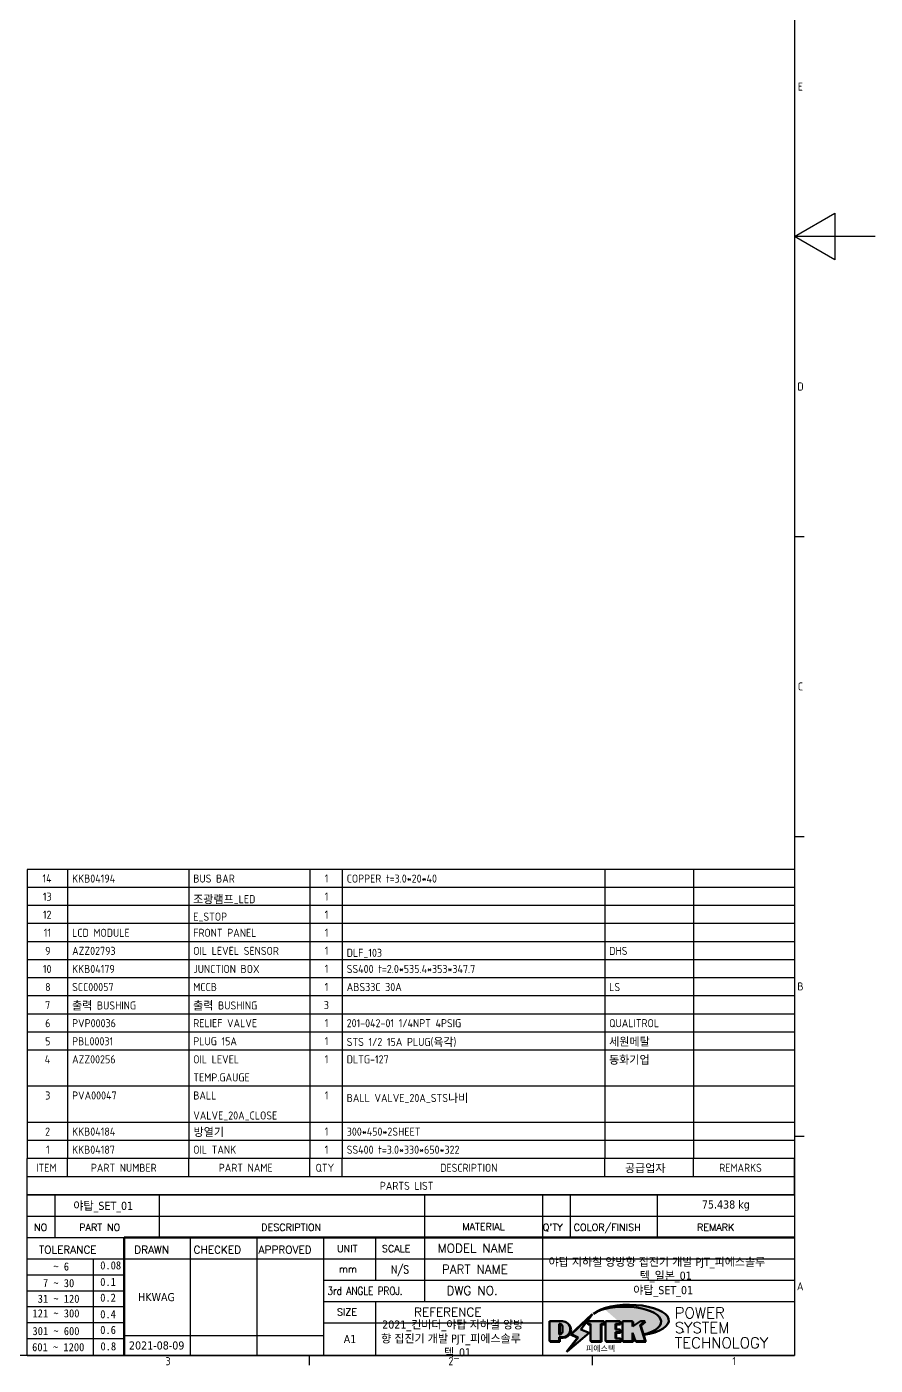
# Model space of a CAD drawing. Header units: millimetres. Extents: x 0 to 3364, y 0 to 2376.
# Drawn here: x 2524 to 3364, y 70 to 1396 of the extents above; entities that cross this region are included whole.
import ezdxf
from ezdxf.enums import TextEntityAlignment as Align

# ---------------------------------------------------------------- set-up
doc = ezdxf.new("R2010")
doc.units = ezdxf.units.MM
doc.header["$LTSCALE"] = 4
doc.layers.get('0').update_dxf_attribs({"color": 3, "lineweight": 25, "true_color": 0x00ff00})
doc.layers.add('경계(ISO)', color=7, linetype='Continuous', lineweight=25)
doc.layers.add('해치(ISO)', color=7, linetype='Continuous', lineweight=18)
doc.layers.add('기호(ISO)', color=5, linetype='Continuous', lineweight=25, true_color=0x0000ff)
doc.layers.add('제목(ISO)', color=5, linetype='Continuous', lineweight=50, true_color=0x0000ff)
doc.styles.add('HAN_291', font='')
doc.styles.add('HAN_370', font='', dxfattribs={"width": 2})
doc.styles.add('RC_284', font='ROMANC.shx')
doc.styles.add('RC_287', font='ROMANC.shx')
doc.styles.add('RC_292', font='ROMANC.shx')
doc.styles.add('ROMANT_294', font='romant.shx')
doc.styles.add('문자 텍스트_PSTEK_POSCO', font='isocp.shx')
doc.styles.add('텍스트 스타일198', font='tahoma.ttf')
doc.styles.add('텍스트 스타일333', font='ROMANC.shx', dxfattribs={"width": 0.800000011920929})
doc.styles.get('HAN_291').set_extended_font_data('GulimChe')
doc.styles.get('HAN_370').set_extended_font_data('GulimChe')

# ---------------------------------------------------------------- blocks, each defined once
blk = doc.blocks.new('경계 Default Border')
at = {"layer": '경계(ISO)'}
for p, q in [((820.9999847412109, 222.7499961853027), (823.3999633789062, 222.7499961853027)), ((820.9999847412109, 148.5000038146973), (823.3999633789062, 148.5000038146973)), ((820.9999847412109, 74.25000190734863), (823.3999633789062, 74.25000190734863)), ((700.8333587646484, 20), (700.8333587646484, 17.59999990463257)), ((770.9166717529297, 20), (770.9166717529297, 17.59999990463257))]:
    blk.add_line(p, q, dxfattribs=at)
at = {"layer": '경계(ISO)', "flags": 128}
for points in [[(20, 20), (20, 574.0000152587891), (820.9999847412109, 574.0000152587891), (820.9999847412109, 20), (20, 20)], [(840.9999847412109, 297.0000076293945), (820.9999847412109, 297.0000076293945), (830.9999847412109, 302.773494720459), (830.9999847412109, 291.2265014648438), (820.9999847412109, 297.0000076293945)]]:
    blk.add_lwpolyline(points, dxfattribs=at)
at = {"layer": '경계(ISO)', "color": 2, "true_color": 0xffff00, "char_height": 2.000000029802322, "attachment_point": 7, "style": '문자 텍스트_PSTEK_POSCO'}
for s, insert in [('E', (821.8296930082771, 333.1059296629392)), ('D', (821.718846771929, 258.8559296629392)), ('C', (821.8296930082771, 184.6059296629392)), ('B', (821.718846771929, 110.3559296629392)), ('A', (821.6096005397008, 36.12023240455892)), ('3', (665.2373597012412, 17.580929648038)), ('2', (735.293492964537, 17.580929648038)), ('1', (805.6157107556489, 17.59999997019768))]:
    blk.add_mtext(s, dxfattribs=dict(at, insert=insert))
blk = doc.blocks.new('제목 블록 PSTEK')
at = {"true_color": 0xff0000}
h = blk.add_hatch(color=1, dxfattribs=at)
edge = h.paths.add_edge_path(flags=0)
edge.add_line((314.2242174273352, 19.60711530335299), (314.2242174273352, 17.00126995915134))
edge.add_line((314.2242174273352, 17.00126995915134), (314.3485873187598, 17.00126995915134))
edge.add_arc((314.3485873187598, 17.6527312952023), 0.6514613360509371, 270, 360)
edge.add_line((315.0000486548106, 17.6527312952023), (315.0000486548106, 18.95565396730211))
edge.add_arc((314.3485873187598, 18.95565396730212), 0.6514613360508712, 0, 90)
edge.add_line((314.3485873187598, 19.60711530335299), (314.2242174273352, 19.60711530335299))
edge = h.paths.add_edge_path()
edge.add_arc((314.9847713324306, 18.28938669179658), 1.969189947606664, 269.9999999999959, 450)
edge.add_line((314.9847713324306, 20.25857663940318), (311.7664314776902, 20.25857663940324))
edge.add_line((311.7664314776902, 20.25857663940324), (311.7664314776902, 15.3430047401139))
edge.add_line((311.7664314776902, 15.3430047401139), (314.2242174273352, 15.3430047401139))
edge.add_line((314.2242174273352, 15.3430047401139), (314.2242174273352, 16.32019674418991))
edge.add_line((314.2242174273352, 16.32019674418991), (314.9847713324307, 16.32019674418991))
at = {"true_color": 0x848484}
for points in [[(317.2195697678507, 17.0593801673321), (322.0326348870767, 21.62682475217465), (322.2781991042243, 21.94392121864296), (317.0471853425802, 16.97985676345368), (318.7512090904202, 16.1899260703855), (316.0018030350395, 12.71868385740789), (316.3356552234328, 13.00206718743325), (318.9235935156908, 16.2694494742633)], [(324.6615819988275, 19.45905590879572), (325.4196460989604, 19.45905590879572), (325.4196460989604, 20.11051724484596), (325.2419748254881, 20.11051724484596), (325.2419748254881, 19.60711530335299), (324.4839107253602, 19.60711530335299), (324.4839107253602, 15.3430047401139), (322.1623394187076, 15.3430047401139), (322.1623394187076, 15.19494534555726), (324.6615819988275, 15.19494534555726)], [(328.2914414389548, 19.45905590879572), (329.4054050004294, 19.45905590879572), (329.4054050004294, 20.11051724484596), (329.2277337269622, 20.11051724484596), (329.2277337269622, 19.60711530335299), (328.1137701654877, 19.60711530335299), (328.1137701654877, 18.25543873810179), (328.2914414389548, 18.25543873810179)], [(332.5088862584528, 20.1105172448466), (332.3312149849806, 20.1105172448466), (332.3312149849806, 18.99741471888368), (332.5088862584528, 19.11081371413894)], [(335.6156307331414, 20.11051724484596), (335.2535118015555, 20.11051724484596), (334.2514536401189, 19.30614745124769), (335.4855464857051, 15.3430047401139), (333.1954852176545, 15.3430047401139), (333.2478643833523, 15.19494534555726), (335.6632177591723, 15.19494534555726), (334.4291249135862, 19.15808805669106)], [(321.9846681452406, 19.60711530335299), (321.4042753185749, 19.60711530335299), (321.4042753185749, 19.45905590879572), (321.9846681452406, 19.45905590879572)], [(328.2914414389548, 17.41554667867274), (329.4054050004294, 17.41554667867274), (329.4054050004294, 18.10737934354514), (329.2277337269622, 18.10737934354514), (329.2277337269622, 17.56360607323003), (328.1137701654877, 17.56360607323003), (328.1137701654877, 15.9944660761648), (328.2914414389548, 15.9944660761648)], [(332.5088862584528, 16.92964231796647), (332.3312149849806, 17.43186301645164), (332.3312149849806, 15.3430047401139), (330.0369607660135, 15.3430047401139), (330.0369607660135, 15.19494534555726), (332.5088862584528, 15.19494534555726)], [(329.5356972676428, 15.8464066816075), (329.3580259941756, 15.8464066816075), (329.3580259941756, 15.3430047401139), (325.8342124037171, 15.3430047401139), (325.8342124037171, 15.19494534555726), (329.5356972676428, 15.19494534555726)]]:
    blk.add_hatch(color=252, dxfattribs=at).paths.add_polyline_path(points)
at = {"true_color": 0x0000ff}
blk.add_hatch(color=5, dxfattribs=at).paths.add_polyline_path([(321.6183518841322, 17.4193704504104), (319.5281351041078, 18.24969419629727), (322.4505835294948, 22.02344462252142), (317.2195697678507, 17.0593801673321), (318.9235935156908, 16.2694494742633), (316.1741874603099, 12.79820726128571)])
at = {"true_color": 0xff0000}
for points in [[(324.4839107253602, 19.60711530335299), (325.2419748254881, 19.60711530335299), (325.2419748254881, 20.25857663940324), (321.2266040451076, 20.25857663940324), (321.2266040451076, 19.60711530335299), (321.9846681452406, 19.60711530335299), (321.9846681452406, 15.3430047401139), (324.4839107253602, 15.3430047401139)], [(329.2277337269622, 20.25857663940324), (325.65654113025, 20.25857663940324), (325.65654113025, 15.3430047401139), (329.3580259941756, 15.3430047401139), (329.3580259941756, 15.9944660761648), (328.1137701654877, 15.9944660761648), (328.1137701654877, 17.56360607323003), (329.2277337269622, 17.56360607323003), (329.2277337269622, 18.25543873810179), (328.1137701654877, 18.25543873810179), (328.1137701654877, 19.60711530335299), (329.2277337269622, 19.60711530335299)], [(332.3312149849806, 20.25857663940324), (329.8592894925411, 20.25857663940324), (329.8592894925411, 15.3430047401139), (332.3312149849806, 15.3430047401139), (332.3312149849806, 17.4318630164523), (333.0701931098801, 15.3430047401139), (335.4855464857051, 15.3430047401139), (334.2514536401189, 19.30614745124769), (335.4379594596742, 20.25857663940324), (334.3071782107978, 20.25857663940324), (332.3312149849806, 18.99741471888304)]]:
    blk.add_hatch(color=1, dxfattribs=at).paths.add_polyline_path(points)
at = {"true_color": 0x848484}
h = blk.add_hatch(color=252, dxfattribs=at)
edge = h.paths.add_edge_path()
edge.add_arc((314.9847713324309, 18.28938669179657), 1.969189947606666, 270, 406.8278729790604)
edge.add_arc((315.1624426058984, 18.1413272972396), 1.969189947606962, -90, 53.560984836317004, ccw=False)
edge.add_line((315.1624426058984, 16.17213734963263), (314.4018887008024, 16.17213734963263))
edge.add_line((314.4018887008024, 16.17213734963263), (314.4018887008024, 15.19494534555726))
edge.add_line((314.4018887008024, 15.19494534555726), (311.9441027511573, 15.19494534555726))
edge.add_line((311.9441027511573, 15.19494534555726), (311.9441027511573, 15.3430047401139))
edge.add_line((311.9441027511573, 15.3430047401139), (314.2242174273352, 15.3430047401139))
edge.add_line((314.2242174273352, 15.3430047401139), (314.2242174273352, 16.32019674418991))
edge.add_line((314.2242174273352, 16.32019674418991), (314.9847713324309, 16.32019674418991))
h = blk.add_hatch(color=252, dxfattribs=at)
edge = h.paths.add_edge_path()
edge.add_line((314.4018887008024, 19.45905590879572), (314.5262585922315, 19.45905590879572))
edge.add_arc((314.5262585922314, 18.80759457274939), 0.6514613360463194, 60.4189348879147, 90.00000000000318, ccw=False)
edge.add_arc((314.3485873187602, 18.95565396730057), 0.6514613360524251, 39.96992292766206, 90.00000000009999)
edge.add_line((314.3485873187591, 19.60711530335307), (314.2242174273352, 19.60711530335298))
edge.add_line((314.2242174273352, 19.60711530335299), (314.2242174273352, 17.00126995915134))
edge.add_line((314.2242174273352, 17.00126995915134), (314.3485873187591, 17.00126995915134))
edge.add_arc((314.3485873187568, 17.652731295233), 0.6514613360816299, 270.0000000002, 274.6930825552478)
edge.add_line((314.4018887008024, 17.0034541317032), (314.4018887008024, 19.45905590879572))
at = {"layer": '해치(ISO)', "true_color": 0x27d1fc}
h = blk.add_hatch(color=140, dxfattribs=at)
edge = h.paths.add_edge_path()
edge.add_ellipse((330.3660919371412, 20.15576403068321), major_axis=(9.100907360794343, 0), ratio=0.4069904968023172, start_angle=301.3098473703837, end_angle=507.7436900681698)
edge.add_ellipse((331.5340919371412, 20.4634168429492), major_axis=(-9.82350664112931, 0), ratio=0.3942600559756514, start_angle=111.51207141178469, end_angle=334.47025347086895, ccw=False)
edge.add_line((335.1363447531188, 16.8601935978785), (335.0955236905705, 16.99119398620872))
at = {"color": 180, "true_color": 0x3f00ff}
for p, q in [((182.475792979055, 11.79100474011392), (182.4757929790549, 51.56524660363496)), ((182.4757929790549, 51.56524660363496), (372.4757929537551, 51.56524660363496)), ((189.2651435055721, 51.56524660363496), (189.2651435055722, 41.00524660363494)), ((215.2152739891528, 41.00524660363494), (215.2152739891528, 51.56524660363496)), ((280.8758854511282, 51.56524660363496), (280.8758854511282, 41.00524660363494)), ((310.0881549537552, 51.56524660363496), (310.0881549537553, 41.00524660363494)), ((316.9044520275131, 51.56524660363496), (316.9044520275127, 41.00524660363494)), ((338.4566026226726, 51.56524660363496), (338.4566026226727, 41.00524660363494)), ((372.4757929537551, 51.56524660363496), (372.4757929537551, 11.79100474011389)), ((182.475792979055, 46.2852466036349), (372.4757929537551, 46.28524660363492)), ((182.475792979055, 41.00524660363493), (206.451475290024, 41.00524660363493)), ((222.9401812389276, 11.79100474011392), (222.9401812389276, 41.00524660363494)), ((239.4288871878316, 11.79100474011392), (239.4288871878316, 41.00524660363494)), ((255.9175931367356, 11.79100474011392), (255.9175931367356, 41.00524660363494)), ((268.6918866058747, 41.00524660363494), (268.6918866058747, 30.44524660363498)), ((280.8758854511282, 41.00524660363494), (280.8758854511282, 25.16524660363502)), ((310.088154953755, 41.00524660363494), (310.088154953755, 11.79100474011392)), ((182.475792979055, 35.72524660363497), (206.451475290024, 35.72524660363497)), ((198.8621818849491, 12.02524660363491), (198.8621818849491, 35.72524660363497)), ((206.451475290024, 35.72524660363497), (372.4757929537551, 35.72524660363497)), ((182.475792979055, 31.77524660363492), (206.451475290024, 31.77524660363492)), ((255.917593136736, 30.44524660363498), (372.4757929537552, 30.44524660363501)), ((182.475792979055, 27.82524660363487), (206.451475290024, 27.82524660363487)), ((182.475792979055, 23.87524660363505), (206.451475290024, 23.87524660363505)), ((255.9175931367359, 25.16524660363502), (372.4757929537552, 25.165246603635)), ((268.6918866058744, 25.16524660363502), (268.6918866058744, 11.79100474011392)), ((182.475792979055, 19.92524660363478), (206.451475290024, 19.92524660363478)), ((255.9175931367359, 19.88524660363481), (310.0881549537553, 19.88524660363481)), ((206.451475290024, 16.74100474011396), (255.9175931367359, 16.74100474011396)), ((182.475792979055, 15.97524660363496), (206.451475290024, 15.97524660363496)), ((182.475792979055, 11.79100474011392), (372.4757929537551, 11.79100474011389))]:
    blk.add_line(p, q, dxfattribs=at)
at = {"color": 7, "lineweight": 50}
for p, q in [((206.4514752900237, 11.79100474011392), (206.4514752900237, 41.00524660363494)), ((206.451475290024, 41.00524660363494), (372.4757929537551, 41.00524660363496))]:
    blk.add_line(p, q, dxfattribs=at)
at = {"color": 7}
for p, q in [((311.7664314776902, 20.25900474011391), (311.7664314776902, 15.34300474011391)), ((314.9847713324309, 20.25857663940324), (311.7664314776902, 20.25857663940324)), ((314.9847713324309, 20.25857663940324), (311.7664314776902, 20.25857663940324)), ((311.7664314776902, 20.25857663940324), (311.7664314776902, 15.3430047401139)), ((322.2781991042243, 21.94392121864296), (317.0471853425802, 16.97985676345368)), ((322.4505835294948, 22.02344462252142), (317.2195697678507, 17.0593801673321)), ((317.2195697678507, 17.0593801673321), (322.0326348870767, 21.62682475217465)), ((319.5281351041078, 18.24969419629727), (322.4505835294948, 22.02344462252142)), ((325.2419748254881, 20.25857663940324), (321.2266040451076, 20.25857663940324)), ((321.2266040451076, 20.25857663940324), (321.2266040451076, 19.60711530335299)), ((325.2419748254881, 20.25857663940324), (321.2266040451076, 20.25857663940324)), ((321.2266040451076, 20.25857663940324), (321.2266040451076, 19.60711530335299)), ((322.0326348870767, 21.62682475217465), (322.2781991042243, 21.94392121864296)), ((325.2419748254881, 19.60711530335299), (325.2419748254881, 20.25857663940324)), ((325.2419748254881, 19.60711530335299), (325.2419748254881, 20.25857663940324)), ((325.4196460989604, 20.11051724484596), (325.2419748254881, 20.11051724484596)), ((325.2419748254881, 20.11051724484596), (325.2419748254881, 19.60711530335299)), ((325.4196460989604, 19.45905590879572), (325.4196460989604, 20.11051724484596)), ((329.2277337269622, 20.25857663940324), (325.65654113025, 20.25857663940324)), ((325.65654113025, 20.25857663940324), (325.65654113025, 15.3430047401139)), ((325.65654113025, 20.25857663940324), (325.65654113025, 15.3430047401139)), ((329.2277337269622, 20.25857663940324), (325.65654113025, 20.25857663940324)), ((329.2277337269622, 19.60711530335299), (329.2277337269622, 20.25857663940324)), ((329.2277337269622, 19.60711530335299), (329.2277337269622, 20.25857663940324)), ((329.4054050004294, 20.11051724484596), (329.2277337269622, 20.11051724484596)), ((329.2277337269622, 20.11051724484596), (329.2277337269622, 19.60711530335299)), ((329.4054050004294, 19.45905590879572), (329.4054050004294, 20.11051724484596)), ((332.3312149849806, 20.25857663940324), (329.8592894925411, 20.25857663940324)), ((329.8592894925411, 20.25857663940324), (329.8592894925411, 15.3430047401139)), ((329.8592894925411, 20.25857663940324), (329.8592894925411, 15.3430047401139)), ((332.3312149849806, 20.25857663940324), (329.8592894925411, 20.25857663940324)), ((334.3071782107978, 20.25857663940324), (332.3312149849806, 18.99741471888304)), ((332.3312149849806, 18.99741471888304), (332.3312149849806, 20.25857663940324)), ((334.3071782107978, 20.25857663940324), (332.3312149849806, 18.99741471888304)), ((332.3312149849806, 18.99741471888304), (332.3312149849806, 20.25857663940324)), ((332.5088862584528, 20.1105172448466), (332.3312149849806, 20.1105172448466)), ((332.3312149849806, 20.1105172448466), (332.3312149849806, 18.99741471888368)), ((332.5088862584528, 19.11081371413894), (332.5088862584528, 20.1105172448466)), ((334.2514536401189, 19.30614745124769), (335.4379594596742, 20.25857663940324)), ((334.2514536401189, 19.30614745124769), (335.4379594596742, 20.25857663940324)), ((335.2535118015555, 20.11051724484596), (334.2514536401189, 19.30614745124769)), ((335.4379594596742, 20.25857663940324), (334.3071782107978, 20.25857663940324)), ((335.4379594596742, 20.25857663940324), (334.3071782107978, 20.25857663940324)), ((334.4291249135862, 19.15808805669104), (335.6156307331414, 20.11051724484596)), ((335.6156307331414, 20.11051724484596), (335.2535118015555, 20.11051724484596)), ((314.2242174273352, 17.00126995915134), (314.2242174273352, 19.60711530335299)), ((314.2242174273352, 19.60711530335299), (314.3485873187591, 19.60711530335299)), ((314.3485873187591, 19.60711530335299), (314.2242174273352, 19.60711530335299)), ((314.2242174273352, 19.60711530335299), (314.2242174273352, 17.00126995915134)), ((314.2242174273352, 17.00126995915134), (314.2242174273352, 19.60711530335299)), ((314.2242174273352, 19.60711530335299), (314.3485873187591, 19.60711530335299)), ((314.3485873187591, 17.00126995915134), (314.2242174273352, 17.00126995915134)), ((314.2242174273352, 17.00126995915134), (314.3485873187591, 17.00126995915134)), ((314.3485873187591, 17.00126995915134), (314.2242174273352, 17.00126995915134)), ((314.4018887008024, 19.45905590879572), (314.5262585922314, 19.45905590879572)), ((314.4018887008024, 17.0034541317032), (314.4018887008024, 19.45905590879572)), ((315.0000486548106, 18.95565396730275), (315.0000486548106, 17.65273129520161)), ((315.0000486548106, 18.95565396730275), (315.0000486548106, 17.65273129520161)), ((316.1741874603099, 12.79820726128571), (321.6183518841322, 17.4193704504104)), ((317.0471853425802, 16.97985676345368), (318.7512090904202, 16.1899260703855)), ((318.9235935156908, 16.2694494742633), (317.2195697678507, 17.0593801673321)), ((317.2195697678507, 17.0593801673321), (318.9235935156908, 16.2694494742633)), ((321.6183518841322, 17.4193704504104), (319.5281351041078, 18.24969419629727)), ((321.2266040451076, 19.60711530335299), (321.9846681452406, 19.60711530335299)), ((321.2266040451076, 19.60711530335299), (321.9846681452406, 19.60711530335299)), ((321.4042753185749, 19.60711530335299), (321.4042753185749, 19.45905590879572)), ((321.9846681452406, 19.60711530335299), (321.4042753185749, 19.60711530335299)), ((321.4042753185749, 19.45905590879572), (321.9846681452406, 19.45905590879572)), ((321.9846681452406, 19.60711530335299), (321.9846681452406, 15.3430047401139)), ((321.9846681452406, 19.45905590879572), (321.9846681452406, 19.60711530335299)), ((321.9846681452406, 19.60711530335299), (321.9846681452406, 15.3430047401139)), ((324.4839107253602, 19.60711530335299), (325.2419748254881, 19.60711530335299)), ((324.4839107253602, 15.3430047401139), (324.4839107253602, 19.60711530335299)), ((325.2419748254881, 19.60711530335299), (324.4839107253602, 19.60711530335299)), ((324.4839107253602, 19.60711530335299), (324.4839107253602, 15.3430047401139)), ((324.4839107253602, 19.60711530335299), (325.2419748254881, 19.60711530335299)), ((324.4839107253602, 15.3430047401139), (324.4839107253602, 19.60711530335299)), ((324.6615819988275, 19.45905590879572), (325.4196460989604, 19.45905590879572)), ((324.6615819988275, 15.19494534555726), (324.6615819988275, 19.45905590879572)), ((328.1137701654877, 18.25543873810179), (328.1137701654877, 19.60711530335299)), ((328.1137701654877, 19.60711530335299), (329.2277337269622, 19.60711530335299)), ((329.2277337269622, 19.60711530335299), (328.1137701654877, 19.60711530335299)), ((328.1137701654877, 19.60711530335299), (328.1137701654877, 18.25543873810179)), ((328.1137701654877, 18.25543873810179), (328.1137701654877, 19.60711530335299)), ((328.1137701654877, 19.60711530335299), (329.2277337269622, 19.60711530335299)), ((329.2277337269622, 18.25543873810179), (328.1137701654877, 18.25543873810179)), ((328.1137701654877, 18.25543873810179), (328.2914414389548, 18.25543873810179)), ((329.2277337269622, 18.25543873810179), (328.1137701654877, 18.25543873810179)), ((328.1137701654877, 17.56360607323003), (329.2277337269622, 17.56360607323003)), ((328.1137701654877, 15.9944660761648), (328.1137701654877, 17.56360607323003)), ((329.2277337269622, 17.56360607323003), (328.1137701654877, 17.56360607323003)), ((328.1137701654877, 17.56360607323003), (328.1137701654877, 15.9944660761648)), ((328.1137701654877, 17.56360607323003), (329.2277337269622, 17.56360607323003)), ((328.1137701654877, 15.9944660761648), (328.1137701654877, 17.56360607323003)), ((328.2914414389548, 18.25543873810179), (328.2914414389548, 19.45905590879572)), ((328.2914414389548, 19.45905590879572), (329.4054050004294, 19.45905590879572)), ((328.2914414389548, 15.9944660761648), (328.2914414389548, 17.41554667867274)), ((328.2914414389548, 17.41554667867274), (329.4054050004294, 17.41554667867274)), ((329.2277337269622, 17.56360607323003), (329.2277337269622, 18.25543873810179)), ((329.2277337269622, 17.56360607323003), (329.2277337269622, 18.25543873810179)), ((329.4054050004294, 18.10737934354514), (329.2277337269622, 18.10737934354514)), ((329.2277337269622, 18.10737934354514), (329.2277337269622, 17.56360607323003)), ((329.4054050004294, 17.41554667867274), (329.4054050004294, 18.10737934354514)), ((332.3312149849806, 18.99741471888368), (332.5088862584528, 19.11081371413894)), ((332.3312149849806, 17.4318630164523), (333.0701931098801, 15.3430047401139)), ((332.3312149849806, 15.3430047401139), (332.3312149849806, 17.4318630164523)), ((332.5088862584528, 16.92964231796647), (332.3312149849806, 17.43186301645164)), ((332.3312149849806, 17.43186301645164), (332.3312149849806, 15.3430047401139)), ((332.3312149849806, 17.4318630164523), (333.0701931098801, 15.3430047401139)), ((332.3312149849806, 15.3430047401139), (332.3312149849806, 17.4318630164523)), ((332.5088862584528, 15.19494534555726), (332.5088862584528, 16.92964231796647)), ((335.4855464857051, 15.3430047401139), (334.2514536401189, 19.30614745124769)), ((334.2514536401189, 19.30614745124769), (335.4855464857051, 15.3430047401139)), ((335.4855464857051, 15.3430047401139), (334.2514536401189, 19.30614745124769)), ((335.6632177591723, 15.19494534555726), (334.4291249135862, 19.15808805669104)), ((345.0447381189468, 17.50375595811051), (344.9867755289346, 17.689895936919)), ((311.7664314776902, 15.3430047401139), (314.2242174273352, 15.3430047401139)), ((311.7664314776902, 15.3430047401139), (314.2242174273352, 15.3430047401139)), ((314.2242174273352, 15.3430047401139), (311.9441027511573, 15.3430047401139)), ((311.9441027511573, 15.3430047401139), (311.9441027511573, 15.19494534555726)), ((311.9441027511573, 15.19494534555726), (314.4018887008024, 15.19494534555726)), ((314.2242174273352, 16.32019674418991), (314.9847713324309, 16.32019674418991)), ((314.2242174273352, 15.3430047401139), (314.2242174273352, 16.32019674418991)), ((314.9847713324309, 16.32019674418991), (314.2242174273352, 16.32019674418991)), ((314.2242174273352, 16.32019674418991), (314.2242174273352, 15.3430047401139)), ((314.2242174273352, 16.32019674418991), (314.9847713324309, 16.32019674418991)), ((314.2242174273352, 15.3430047401139), (314.2242174273352, 16.32019674418991)), ((314.4018887008024, 16.17213734963263), (315.162442605898, 16.17213734963263)), ((314.4018887008024, 15.19494534555726), (314.4018887008024, 16.17213734963263)), ((318.7512090904202, 16.1899260703855), (316.0018030350395, 12.71868385740789)), ((318.9235935156908, 16.2694494742633), (316.1741874603099, 12.79820726128571)), ((316.3356552234328, 13.00206718743325), (318.9235935156908, 16.2694494742633)), ((321.9846681452406, 15.3430047401139), (324.4839107253602, 15.3430047401139)), ((321.9846681452406, 15.3430047401139), (324.4839107253602, 15.3430047401139)), ((324.4839107253602, 15.3430047401139), (322.1623394187076, 15.3430047401139)), ((322.1623394187076, 15.3430047401139), (322.1623394187076, 15.19494534555726)), ((322.1623394187076, 15.19494534555726), (324.6615819988275, 15.19494534555726)), ((325.65654113025, 15.3430047401139), (329.3580259941756, 15.3430047401139)), ((325.65654113025, 15.3430047401139), (329.3580259941756, 15.3430047401139)), ((329.3580259941756, 15.3430047401139), (325.8342124037171, 15.3430047401139)), ((325.8342124037171, 15.3430047401139), (325.8342124037171, 15.19494534555726)), ((325.8342124037171, 15.19494534555726), (329.5356972676428, 15.19494534555726)), ((329.3580259941756, 15.9944660761648), (328.1137701654877, 15.9944660761648)), ((328.1137701654877, 15.9944660761648), (328.2914414389548, 15.9944660761648)), ((329.3580259941756, 15.9944660761648), (328.1137701654877, 15.9944660761648)), ((329.3580259941756, 15.3430047401139), (329.3580259941756, 15.9944660761648)), ((329.3580259941756, 15.3430047401139), (329.3580259941756, 15.9944660761648)), ((329.5356972676428, 15.8464066816075), (329.3580259941756, 15.8464066816075)), ((329.3580259941756, 15.8464066816075), (329.3580259941756, 15.3430047401139)), ((329.5356972676428, 15.19494534555726), (329.5356972676428, 15.8464066816075)), ((329.8592894925411, 15.3430047401139), (332.3312149849806, 15.3430047401139)), ((329.8592894925411, 15.3430047401139), (332.3312149849806, 15.3430047401139)), ((332.3312149849806, 15.3430047401139), (330.0369607660135, 15.3430047401139)), ((330.0369607660135, 15.3430047401139), (330.0369607660135, 15.19494534555726)), ((330.0369607660135, 15.19494534555726), (332.5088862584528, 15.19494534555726)), ((333.0701931098801, 15.3430047401139), (335.4855464857051, 15.3430047401139)), ((333.0701931098801, 15.3430047401139), (335.4855464857051, 15.3430047401139)), ((335.4855464857051, 15.3430047401139), (333.1954852176545, 15.3430047401139)), ((333.1954852176545, 15.3430047401139), (333.2478643833523, 15.19494534555726)), ((333.2478643833523, 15.19494534555726), (335.6632177591723, 15.19494534555726)), ((316.0018030350395, 12.71868385740789), (316.3356552234328, 13.00206718743325))]:
    blk.add_line(p, q, dxfattribs=at)
at = {"color": 1, "true_color": 0xff0000}
for p, q in [((314.9847713324309, 20.25857663940324), (311.7664314776902, 20.25857663940324)), ((311.7664314776902, 20.25857663940324), (311.7664314776902, 15.3430047401139)), ((325.2419748254881, 20.25857663940324), (321.2266040451076, 20.25857663940324)), ((321.2266040451076, 20.25857663940324), (321.2266040451076, 19.60711530335299)), ((325.2419748254881, 19.60711530335299), (325.2419748254881, 20.25857663940324)), ((329.2277337269622, 20.25857663940324), (325.65654113025, 20.25857663940324)), ((325.65654113025, 20.25857663940324), (325.65654113025, 15.3430047401139)), ((329.2277337269622, 19.60711530335299), (329.2277337269622, 20.25857663940324)), ((332.3312149849806, 20.25857663940324), (329.8592894925411, 20.25857663940324)), ((329.8592894925411, 20.25857663940324), (329.8592894925411, 15.3430047401139)), ((334.3071782107978, 20.25857663940324), (332.3312149849806, 18.99741471888304)), ((332.3312149849806, 18.99741471888304), (332.3312149849806, 20.25857663940324)), ((334.2514536401189, 19.30614745124769), (335.4379594596742, 20.25857663940324)), ((335.4379594596742, 20.25857663940324), (334.3071782107978, 20.25857663940324)), ((314.2242174273352, 17.00126995915134), (314.2242174273352, 19.60711530335299)), ((314.2242174273352, 19.60711530335299), (314.3485873187591, 19.60711530335299)), ((314.3485873187591, 17.00126995915134), (314.2242174273352, 17.00126995915134)), ((315.0000486548106, 18.95565396730275), (315.0000486548106, 17.65273129520161)), ((321.2266040451076, 19.60711530335299), (321.9846681452406, 19.60711530335299)), ((321.9846681452406, 19.60711530335299), (321.9846681452406, 15.3430047401139)), ((324.4839107253602, 19.60711530335299), (325.2419748254881, 19.60711530335299)), ((324.4839107253602, 15.3430047401139), (324.4839107253602, 19.60711530335299)), ((328.1137701654877, 18.25543873810179), (328.1137701654877, 19.60711530335299)), ((328.1137701654877, 19.60711530335299), (329.2277337269622, 19.60711530335299)), ((329.2277337269622, 18.25543873810179), (328.1137701654877, 18.25543873810179)), ((328.1137701654877, 17.56360607323003), (329.2277337269622, 17.56360607323003)), ((328.1137701654877, 15.9944660761648), (328.1137701654877, 17.56360607323003)), ((329.2277337269622, 17.56360607323003), (329.2277337269622, 18.25543873810179)), ((332.3312149849806, 17.4318630164523), (333.0701931098801, 15.3430047401139)), ((332.3312149849806, 15.3430047401139), (332.3312149849806, 17.4318630164523)), ((335.4855464857051, 15.3430047401139), (334.2514536401189, 19.30614745124769)), ((311.7664314776902, 15.3430047401139), (314.2242174273352, 15.3430047401139)), ((314.2242174273352, 16.32019674418991), (314.9847713324309, 16.32019674418991)), ((314.2242174273352, 15.3430047401139), (314.2242174273352, 16.32019674418991)), ((321.9846681452406, 15.3430047401139), (324.4839107253602, 15.3430047401139)), ((325.65654113025, 15.3430047401139), (329.3580259941756, 15.3430047401139)), ((329.3580259941756, 15.9944660761648), (328.1137701654877, 15.9944660761648)), ((329.3580259941756, 15.3430047401139), (329.3580259941756, 15.9944660761648)), ((329.8592894925411, 15.3430047401139), (332.3312149849806, 15.3430047401139)), ((333.0701931098801, 15.3430047401139), (335.4855464857051, 15.3430047401139))]:
    blk.add_line(p, q, dxfattribs=at)
at = {"color": 5, "true_color": 0x0000ff}
for p, q in [((322.4505835294948, 22.02344462252142), (317.2195697678507, 17.0593801673321)), ((319.5281351041078, 18.24969419629727), (322.4505835294948, 22.02344462252142)), ((316.1741874603099, 12.79820726128571), (321.6183518841322, 17.4193704504104)), ((317.2195697678507, 17.0593801673321), (318.9235935156908, 16.2694494742633)), ((321.6183518841322, 17.4193704504104), (319.5281351041078, 18.24969419629727)), ((318.9235935156908, 16.2694494742633), (316.1741874603099, 12.79820726128571))]:
    blk.add_line(p, q, dxfattribs=at)
at = {"color": 7}
for centre, radius, start, end in [((314.9847713324309, 18.28938669179658), 1.969189947606665, 270, 90), ((314.9847713324309, 18.28938669179658), 1.969189947606665, 270, 90), ((314.3485873187598, 18.95565396730211), 0.6514613360508712, 0, 90), ((314.3485873187602, 18.95565396730057), 0.6514613360524251, 39.96992292766117, 90), ((314.3485873187598, 18.95565396730212), 0.6514613360508712, 0, 90), ((314.3485873187597, 17.65273129520228), 0.6514613360509381, 270, 0), ((314.3485873187598, 17.6527312952023), 0.6514613360509381, 270, 0), ((314.3485873187568, 17.652731295233), 0.6514613360816299, 270, 274.6930825552478), ((314.5262585922314, 18.80759457274939), 0.6514613360463193, 60.41893488791137, 90), ((314.9847713324307, 18.2893866917965), 1.969189947606594, 270, 46.82787297909833), ((315.1624426058984, 18.1413272972396), 1.969189947606961, 270, 53.56098483636067)]:
    blk.add_arc(centre, radius, start, end, dxfattribs=at)
at = {"color": 1, "true_color": 0xff0000}
for centre, radius, start, end in [((314.9847713324309, 18.28938669179657), 1.969189947606665, 270, 90), ((314.3485873187598, 18.95565396730211), 0.6514613360508712, 0, 90), ((314.3485873187598, 17.6527312952023), 0.6514613360509381, 270, 0)]:
    blk.add_arc(centre, radius, start, end, dxfattribs=at)
at = {"layer": '제목(ISO)', "lineweight": 18}
blk.add_line((182.475792979055, 35.72500474011393), (182.475792979055, 11.79100474011392), dxfattribs=at)
at = {"layer": '제목(ISO)'}
for p, q in [((314.9847713324306, 20.25857663940324), (311.7664314776902, 20.25857663940324)), ((311.7664314776902, 20.25857663940324), (311.7664314776902, 15.3430047401139)), ((322.2781991042243, 21.94392121864296), (317.0471853425802, 16.97985676345368)), ((322.4505835294948, 22.02344462252142), (317.2195697678507, 17.0593801673321)), ((317.2195697678507, 17.0593801673321), (322.0326348870767, 21.62682475217465)), ((319.5281351041078, 18.24969419629727), (322.4505835294948, 22.02344462252142)), ((325.2419748254881, 20.25857663940324), (321.2266040451076, 20.25857663940324)), ((321.2266040451076, 20.25857663940324), (321.2266040451076, 19.60711530335299)), ((322.0326348870767, 21.62682475217465), (322.2781991042243, 21.94392121864296)), ((325.2419748254881, 19.60711530335299), (325.2419748254881, 20.25857663940324)), ((325.4196460989604, 20.11051724484596), (325.2419748254881, 20.11051724484596)), ((325.2419748254881, 20.11051724484596), (325.2419748254881, 19.60711530335299)), ((325.4196460989604, 19.45905590879572), (325.4196460989604, 20.11051724484596)), ((329.2277337269622, 20.25857663940324), (325.65654113025, 20.25857663940324)), ((325.65654113025, 20.25857663940324), (325.65654113025, 15.3430047401139)), ((329.2277337269622, 19.60711530335299), (329.2277337269622, 20.25857663940324)), ((329.4054050004294, 20.11051724484596), (329.2277337269622, 20.11051724484596)), ((329.2277337269622, 20.11051724484596), (329.2277337269622, 19.60711530335299)), ((329.4054050004294, 19.45905590879572), (329.4054050004294, 20.11051724484596)), ((332.3312149849806, 20.25857663940324), (329.8592894925411, 20.25857663940324)), ((329.8592894925411, 20.25857663940324), (329.8592894925411, 15.3430047401139)), ((334.3071782107978, 20.25857663940324), (332.3312149849806, 18.99741471888304)), ((332.3312149849806, 18.99741471888304), (332.3312149849806, 20.25857663940324)), ((332.5088862584528, 20.1105172448466), (332.3312149849806, 20.1105172448466)), ((332.3312149849806, 20.1105172448466), (332.3312149849806, 18.99741471888368)), ((332.5088862584528, 19.11081371413894), (332.5088862584528, 20.1105172448466)), ((334.2514536401189, 19.30614745124769), (335.4379594596742, 20.25857663940324)), ((335.2535118015555, 20.11051724484596), (334.2514536401189, 19.30614745124769)), ((335.4379594596742, 20.25857663940324), (334.3071782107978, 20.25857663940324)), ((334.4291249135862, 19.15808805669106), (335.6156307331414, 20.11051724484596)), ((335.6156307331414, 20.11051724484596), (335.2535118015555, 20.11051724484596)), ((314.2242174273352, 17.00126995915134), (314.2242174273352, 19.60711530335299)), ((314.2242174273352, 19.60711530335299), (314.3485873187598, 19.60711530335299)), ((314.3485873187591, 19.60711530335299), (314.2242174273352, 19.60711530335299)), ((314.2242174273352, 19.60711530335299), (314.2242174273352, 17.00126995915134)), ((314.3485873187598, 17.00126995915134), (314.2242174273352, 17.00126995915134)), ((314.2242174273352, 17.00126995915134), (314.3485873187591, 17.00126995915134)), ((314.4018887008024, 19.45905590879572), (314.5262585922314, 19.45905590879572)), ((314.4018887008024, 17.0034541317032), (314.4018887008024, 19.45905590879572)), ((315.0000486548106, 18.95565396730211), (315.0000486548106, 17.6527312952023)), ((316.1741874603099, 12.79820726128571), (321.6183518841322, 17.4193704504104)), ((317.0471853425802, 16.97985676345368), (318.7512090904202, 16.1899260703855)), ((317.2195697678507, 17.0593801673321), (318.9235935156908, 16.2694494742633)), ((318.9235935156908, 16.2694494742633), (317.2195697678507, 17.0593801673321)), ((321.6183518841322, 17.4193704504104), (319.5281351041078, 18.24969419629727)), ((321.2266040451076, 19.60711530335299), (321.9846681452406, 19.60711530335299)), ((321.9846681452406, 19.60711530335299), (321.4042753185749, 19.60711530335299)), ((321.4042753185749, 19.60711530335299), (321.4042753185749, 19.45905590879572)), ((321.4042753185749, 19.45905590879572), (321.9846681452406, 19.45905590879572)), ((321.9846681452406, 19.60711530335299), (321.9846681452406, 15.3430047401139)), ((321.9846681452406, 19.45905590879572), (321.9846681452406, 19.60711530335299)), ((324.4839107253602, 19.60711530335299), (325.2419748254881, 19.60711530335299)), ((324.4839107253602, 15.3430047401139), (324.4839107253602, 19.60711530335299)), ((325.2419748254881, 19.60711530335299), (324.4839107253602, 19.60711530335299)), ((324.4839107253602, 19.60711530335299), (324.4839107253602, 15.3430047401139)), ((324.6615819988275, 19.45905590879572), (325.4196460989604, 19.45905590879572)), ((324.6615819988275, 15.19494534555726), (324.6615819988275, 19.45905590879572)), ((328.1137701654877, 18.25543873810179), (328.1137701654877, 19.60711530335299)), ((328.1137701654877, 19.60711530335299), (329.2277337269622, 19.60711530335299)), ((329.2277337269622, 19.60711530335299), (328.1137701654877, 19.60711530335299)), ((328.1137701654877, 19.60711530335299), (328.1137701654877, 18.25543873810179)), ((329.2277337269622, 18.25543873810179), (328.1137701654877, 18.25543873810179)), ((328.1137701654877, 18.25543873810179), (328.2914414389548, 18.25543873810179)), ((328.1137701654877, 15.9944660761648), (328.1137701654877, 17.56360607323003)), ((328.1137701654877, 17.56360607323003), (329.2277337269622, 17.56360607323003)), ((329.2277337269622, 17.56360607323003), (328.1137701654877, 17.56360607323003)), ((328.1137701654877, 17.56360607323003), (328.1137701654877, 15.9944660761648)), ((328.2914414389548, 19.45905590879572), (329.4054050004294, 19.45905590879572)), ((328.2914414389548, 18.25543873810179), (328.2914414389548, 19.45905590879572)), ((328.2914414389548, 17.41554667867274), (329.4054050004294, 17.41554667867274)), ((328.2914414389548, 15.9944660761648), (328.2914414389548, 17.41554667867274)), ((329.2277337269622, 17.56360607323003), (329.2277337269622, 18.25543873810179)), ((329.4054050004294, 18.10737934354514), (329.2277337269622, 18.10737934354514)), ((329.2277337269622, 18.10737934354514), (329.2277337269622, 17.56360607323003)), ((329.4054050004294, 17.41554667867274), (329.4054050004294, 18.10737934354514)), ((332.3312149849806, 18.99741471888368), (332.5088862584528, 19.11081371413894)), ((332.3312149849806, 15.3430047401139), (332.3312149849806, 17.4318630164523)), ((332.3312149849806, 17.4318630164523), (333.0701931098801, 15.3430047401139)), ((332.5088862584528, 16.92964231796647), (332.3312149849806, 17.43186301645164)), ((332.3312149849806, 17.43186301645164), (332.3312149849806, 15.3430047401139)), ((332.5088862584528, 15.19494534555726), (332.5088862584528, 16.92964231796647)), ((335.4855464857051, 15.3430047401139), (334.2514536401189, 19.30614745124769)), ((334.2514536401189, 19.30614745124769), (335.4855464857051, 15.3430047401139)), ((335.6632177591723, 15.19494534555726), (334.4291249135862, 19.15808805669106)), ((311.7664314776902, 15.3430047401139), (314.2242174273352, 15.3430047401139)), ((314.2242174273352, 15.3430047401139), (311.9441027511573, 15.3430047401139)), ((311.9441027511573, 15.3430047401139), (311.9441027511573, 15.19494534555726)), ((311.9441027511573, 15.19494534555726), (314.4018887008024, 15.19494534555726)), ((314.2242174273352, 15.3430047401139), (314.2242174273352, 16.32019674418991)), ((314.2242174273352, 16.32019674418991), (314.9847713324307, 16.32019674418991)), ((314.9847713324309, 16.32019674418991), (314.2242174273352, 16.32019674418991)), ((314.2242174273352, 16.32019674418991), (314.2242174273352, 15.3430047401139)), ((314.4018887008024, 15.19494534555726), (314.4018887008024, 16.17213734963263)), ((314.4018887008024, 16.17213734963263), (315.1624426058984, 16.17213734963263)), ((318.7512090904202, 16.1899260703855), (316.0018030350395, 12.71868385740789)), ((318.9235935156908, 16.2694494742633), (316.1741874603099, 12.79820726128571)), ((316.3356552234328, 13.00206718743325), (318.9235935156908, 16.2694494742633)), ((321.9846681452406, 15.3430047401139), (324.4839107253602, 15.3430047401139)), ((324.4839107253602, 15.3430047401139), (322.1623394187076, 15.3430047401139)), ((322.1623394187076, 15.3430047401139), (322.1623394187076, 15.19494534555726)), ((322.1623394187076, 15.19494534555726), (324.6615819988275, 15.19494534555726)), ((325.65654113025, 15.3430047401139), (329.3580259941756, 15.3430047401139)), ((329.3580259941756, 15.3430047401139), (325.8342124037171, 15.3430047401139)), ((325.8342124037171, 15.3430047401139), (325.8342124037171, 15.19494534555726)), ((325.8342124037171, 15.19494534555726), (329.5356972676428, 15.19494534555726)), ((329.3580259941756, 15.9944660761648), (328.1137701654877, 15.9944660761648)), ((328.1137701654877, 15.9944660761648), (328.2914414389548, 15.9944660761648)), ((329.3580259941756, 15.3430047401139), (329.3580259941756, 15.9944660761648)), ((329.5356972676428, 15.8464066816075), (329.3580259941756, 15.8464066816075)), ((329.3580259941756, 15.8464066816075), (329.3580259941756, 15.3430047401139)), ((329.5356972676428, 15.19494534555726), (329.5356972676428, 15.8464066816075)), ((329.8592894925411, 15.3430047401139), (332.3312149849806, 15.3430047401139)), ((332.3312149849806, 15.3430047401139), (330.0369607660135, 15.3430047401139)), ((330.0369607660135, 15.3430047401139), (330.0369607660135, 15.19494534555726)), ((330.0369607660135, 15.19494534555726), (332.5088862584528, 15.19494534555726)), ((333.0701931098801, 15.3430047401139), (335.4855464857051, 15.3430047401139)), ((335.4855464857051, 15.3430047401139), (333.1954852176545, 15.3430047401139)), ((333.1954852176545, 15.3430047401139), (333.2478643833523, 15.19494534555726)), ((333.2478643833523, 15.19494534555726), (335.6632177591723, 15.19494534555726)), ((316.0018030350395, 12.71868385740789), (316.3356552234328, 13.00206718743325))]:
    blk.add_line(p, q, dxfattribs=at)
at = {"layer": '제목(ISO)', "color": 4, "true_color": 0x00ffff}
blk.add_line((335.1363447531188, 16.8601935978785), (335.0955236905705, 16.99119398620872), dxfattribs=at)
at = {"layer": '제목(ISO)'}
for centre, radius, start, end in [((314.9847713324306, 18.28938669179658), 1.969189947606664, 46.82787297909431, 90), ((314.3485873187598, 18.95565396730212), 0.6514613360508712, 0, 90), ((314.3485873187602, 18.95565396730057), 0.6514613360524251, 39.96992292766117, 90), ((314.3485873187598, 17.6527312952023), 0.6514613360509371, 270, 0), ((314.3485873187568, 17.652731295233), 0.6514613360816299, 270, 274.6930825552478), ((314.5262585922314, 18.80759457274939), 0.6514613360463193, 60.41893488791137, 90), ((314.9847713324307, 18.2893866917965), 1.969189947606594, 270, 46.82787297909833), ((314.9847713324309, 18.28938669179657), 1.969189947606666, 270, 46.8278729790603), ((315.1624426058984, 18.1413272972396), 1.969189947606962, 270, 53.56098483631701)]:
    blk.add_arc(centre, radius, start, end, dxfattribs=at)
at = {"layer": '제목(ISO)', "color": 4, "true_color": 0x00ffff}
for centre, major_axis, ratio, start_param, end_param in [((331.5340919371412, 20.4634168429492), (9.82350664112931, 0), 0.3942600559756514, 5.087845455444478, 8.97919982663645), ((330.3660919371412, 20.15576403068321), (9.100907360794343, 0), 0.4069904968023172, 5.258848905294775, 8.861799147915196)]:
    blk.add_ellipse(centre, major_axis=major_axis, ratio=ratio, start_param=start_param, end_param=end_param, dxfattribs=at)
at = {"color": 2, "true_color": 0xffff00}
for s, height, style, p in [('NO', 1.742399930953979, 'RC_284', (184.135398793432, 42.62317362549192)), ('PART NO', 1.742399930953979, 'RC_284', (195.3359407378685, 42.62317362549192)), ('DESCRIPTION', 1.742399930953979, 'RC_284', (240.4025565652523, 42.62317362549192)), ("Q'TY", 1.742399930953979, 'RC_284', (310.1440786515383, 42.62317362549192)), ('COLOR/FINISH', 1.742399930953979, 'RC_284', (317.7725341324144, 42.62317362549192)), ('REMARK', 1.742399930953979, 'RC_284', (348.346649953877, 42.62317362549192)), (' TOLERANCE', 1.899999976158142, 'RC_287', (184.0872874387979, 37.00893196870329)), ('DRAWN', 1.899999976158142, 'RC_287', (208.9766620976279, 37.00893196870329)), ('CHECKED', 1.899999976158142, 'RC_287', (223.6856844514997, 37.00893196870329)), ('APPROVED', 1.899999976158142, 'RC_287', (239.7795453577791, 37.00893196870329)), ('UNIT', 1.742399930953979, 'RC_284', (259.1652673287452, 37.34317362549218)), ('SCALE', 1.742399930953979, 'RC_284', (270.2934779252897, 37.34317362549218)), ('MODEL NAME', 2.178000062704086, 'RC_292', (284.096330289083, 37.25462520371384)), ('    ~ 6', 2.000000029802322, 'HAN_291', (183.7721304966814, 32.8176515608431)), ('0.08', 2.000000029802322, 'HAN_291', (200.5467345600617, 33.09873600004101)), ('mm', 1.742399930953979, 'RC_284', (259.6505418159997, 32.3543089683787)), ('PART NAME', 2.178000062704086, 'RC_292', (285.1416959765849, 32.03045329421792)), ('  7 ~ 30', 2.000000029802322, 'HAN_291', (183.7721304966814, 28.70538114822415)), ('0.1', 2.000000029802322, 'HAN_291', (200.5467345600617, 28.98646558742206)), (' 31 ~ 120', 2.000000029802322, 'HAN_291', (183.7721304966814, 24.82628181916237)), ('0.2', 2.000000029802322, 'HAN_291', (200.5467345600617, 25.10736625836028)), (' DWG NO.', 2.178000062704086, 'RC_292', (284.8124284083233, 26.75045329421772)), ('SIZE', 1.742399930953979, 'RC_284', (259.1652673287452, 21.69497768947366)), ('REFERENCE', 2.178000062704086, 'RC_292', (278.2741065029841, 21.43214925458022)), ('121 ~ 300', 2.000000029802322, 'HAN_291', (183.7721304966814, 21.21401206133254)), ('0.4', 2.000000029802322, 'HAN_291', (200.5467345600617, 20.99509650053045)), ('301 ~ 600', 2.000000029802322, 'HAN_291', (183.7721304966814, 16.83491273227077)), ('0.6', 2.000000029802322, 'HAN_291', (200.5467345600617, 17.11599717146868)), ('601 ~ 1200', 2.000000029802322, 'HAN_291', (183.6802025156883, 12.84759660881125)), ('0.8', 2.000000029802322, 'HAN_291', (200.6097246063884, 13.05732192299702))]:
    blk.add_text(s, height=height, dxfattribs=dict(at, style=style)).set_placement(p)
at = {"color": 2, "true_color": 0xffff00, "style": 'RC_284'}
blk.add_text('MATERIAL', height=1.742399930953979, dxfattribs=at).set_placement((295.4820202024417, 43.64524660363492), align=Align.MIDDLE_CENTER)
at = {"color": 7, "style": '텍스트 스타일333', "width": 0.7999999523162842}
blk.add_text('N/S', height=2.000000029802322, dxfattribs=at).set_placement((274.7838860285014, 33.08524660363496), align=Align.MIDDLE_CENTER)
at = {"color": 2, "true_color": 0xffff00, "style": '텍스트 스타일333', "width": 0.7999999523162842}
blk.add_text('3rd ANGLE PROJ.', height=2.000000029802322, dxfattribs=at).set_placement((256.8430306642954, 26.76148381654429))
at = {"color": 7, "style": 'ROMANT_294'}
for s, p in [('POWER', (342.82727231297, 20.97115304607566)), ('SYSTEM', (342.82727231297, 17.3284636719184)), ('TECHNOLOGY', (342.82727231297, 13.57194088644453))]:
    blk.add_text(s, height=2.700000107288361, dxfattribs=at).set_placement(p)
at = {"color": 7, "insert": (320.8519732224835, 14.21236326823155), "char_height": 1.400000005960464, "attachment_point": 1, "line_spacing_factor": 0.3319999873638153, "style": 'HAN_370'}
blk.add_mtext('\\fHY견고딕|b0|i0;\\H1.4000;피에스텍', dxfattribs=at)
at = {"layer": '제목(ISO)', "color": 7, "style": '텍스트 스타일198'}
for tag, p in [('부품_번호_001', (193.8888615105733, 47.83624717583162)), ('질량\\P3;_001', (349.5430296351408, 48.1643332325385)), ('제목_001', (311.582071972011, 33.97084454832752)), ('제목_002', (334.1572462917577, 30.54430219389837)), ('설계자_001', (209.9396160013646, 25.23446884679021)), ('부품_번호_001', (332.5481017638053, 26.9614511642895)), ('프로젝트_001', (270.3601965365016, 18.43951439740151)), ('시트_크기_001', (260.8406700134146, 14.8347677050446)), ('프로젝트_002', (270.1186185478456, 14.97568842208535)), ('작성_날짜_001', (207.6736656800234, 13.26600473167383)), ('프로젝트_003', (285.7003846858696, 11.5491460676562))]:
    blk.add_attdef(tag, p, '', height=2.000000029802322, dxfattribs=at)
for tag, p in [('설명', (247.9590911860967, 48.92245857681107)), ('재질', (295.4820202024417, 48.92524660363499)), ("3._Q'TY", (313.4963034906341, 48.92524660363497)), ('4._COLOR', (327.6805273250926, 48.92524660363493)), ('1._MODEL_NAME', (341.233897335037, 38.36524660363497)), ('점검자', (231.1845342133799, 26.23312567187446)), ('엔지니어링_승인자', (247.673240162284, 26.23312567187446)), ('점검_날짜', (231.1845342133799, 14.26600474011394)), ('엔지니어링_승인_날짜', (247.6732401622839, 14.26600474011394))]:
    blk.add_attdef(tag, text='', height=2.000000029802322, dxfattribs=at).set_placement(p, align=Align.MIDDLE_CENTER)
blk = doc.blocks.new('PARTS LIST')
at = {"layer": '기호(ISO)'}
for p, q in [((821, 140.3172691393217), (631, 140.3172691393217)), ((631, 140.3172691393217), (631, 68.7234671163878)), ((641, 140.3172691393217), (641, 68.7234671163878)), ((671, 140.3172691393217), (671, 68.7234671163878)), ((701, 140.3172691393217), (701, 68.7234671163878)), ((708.9999999999999, 140.3172691393217), (708.9999999999999, 68.7234671163878)), ((773.9999999999999, 140.3172691393217), (773.9999999999999, 68.7234671163878)), ((796, 140.3172691393217), (796, 68.7234671163878)), ((821, 140.3172691393217), (821, 68.7234671163878)), ((821, 135.8426565128883), (631, 135.8426565128883)), ((821, 131.368043886455), (631, 131.368043886455)), ((821, 126.8934312600216), (631, 126.8934312600216)), ((821, 122.4188186335882), (631, 122.4188186335882)), ((821, 117.9442060071549), (631, 117.9442060071549)), ((821, 113.4695933807215), (631, 113.4695933807215)), ((821, 108.9949807542881), (631, 108.9949807542881)), ((821, 104.5203681278548), (631, 104.5203681278548)), ((821, 100.0457555014214), (631, 100.0457555014214)), ((821, 95.57114287498803), (631, 95.57114287498803)), ((821, 86.62191762212129), (631, 86.62191762212129)), ((821, 77.67269236925453), (631, 77.67269236925453)), ((821, 73.19807974282116), (631, 73.19807974282116)), ((821, 68.7234671163878), (631, 68.7234671163878)), ((631, 64.24885448995443), (631, 68.7234671163878)), ((641, 64.24885448995443), (641, 68.7234671163878)), ((671, 64.24885448995443), (671, 68.7234671163878)), ((701, 64.24885448995443), (701, 68.7234671163878)), ((708.9999999999999, 64.24885448995443), (708.9999999999999, 68.7234671163878)), ((773.9999999999999, 64.24885448995443), (773.9999999999999, 68.7234671163878)), ((796, 64.24885448995443), (796, 68.7234671163878)), ((821, 64.24885448995443), (821, 68.7234671163878)), ((631, 59.77424186352106), (631, 64.24885448995443)), ((821, 64.24885448995443), (631, 64.24885448995443)), ((821, 59.77424186352106), (821, 64.24885448995443)), ((821, 59.77424186352106), (631, 59.77424186352106))]:
    blk.add_line(p, q, dxfattribs=at)
at = {"layer": '기호(ISO)', "color": 2, "true_color": 0xffff00, "char_height": 2.000000029802322, "attachment_point": 7, "style": '문자 텍스트_PSTEK_POSCO'}
for s, insert in [('14', (634.7682237182685, 137.0763871285638)), ('KKB04194', (642.1080005355807, 137.0489734972401)), ('BUS BAR', (672.1080005355807, 137.0489734972401)), ('1', (704.6573774223157, 137.0799628112039)), ('COPPER t=3.0*20*40', (710.1080005355807, 137.0489734972401)), ('13', (634.8790698801108, 132.5743608708067)), ('조광램프_LED', (672.0888004861426, 131.7340748194179)), ('1', (704.6573774223157, 132.6053501847705)), ('12', (634.8790698801108, 128.0997482443733)), ('E_STOP', (672.1080005355807, 127.4322869780978)), ('1', (704.6573774223157, 128.1307375583371)), ('11', (635.101954296691, 123.6561249319038)), ('LCD MODULE', (642.1080005355807, 123.62513561794)), ('FRONT PANEL', (672.1080005355807, 123.62513561794)), ('1', (704.6573774223157, 123.6561249319038)), ('9', (635.429692993376, 119.1505229915066)), ('AZZ02793', (642.1096005397008, 119.1505229915066)), ('OIL LEVEL SENSOR', (672.1080005355807, 119.1505229915066)), ('1', (704.6573774223157, 119.1815123054704)), ('DLF_103', (710.1080005355807, 118.4830617252311)), ('DHS', (775.1080005355807, 119.1505229915066)), ('10', (634.8790698801108, 114.6759103650732)), ('KKB04179', (642.1080005355807, 114.6759103650732)), ('JUNCTION BOX', (672.1240005767793, 114.6759103650732)), ('1', (704.6573774223157, 114.706899679037)), ('SS400 t=2.0*535.4*353*347.7', (710.1080005355807, 114.6759103650732)), ('8', (635.429692993376, 110.2012977386399)), ('SCC00057', (642.1080005355807, 110.2012977386399)), ('MCCB', (672.1080005355807, 110.2012977386399)), ('1', (704.6573774223157, 110.2322870526037)), ('ABS33C 30A', (710.1096005397006, 110.2012977386399)), ('LS', (775.1080005355807, 110.2012977386399)), ('7', (635.429692993376, 105.7409878538262)), ('출력 BUSHING', (642.0856004779029, 105.4179842773399)), ('출력 BUSHING', (672.0856004779029, 105.4179842773399)), ('3', (704.4456930345744, 105.7266851122065)), ('6', (635.429692993376, 101.253264429657)), ('PVP00036', (642.1080005355807, 101.2520724857731)), ('RELIEF VALVE', (672.1080005355807, 101.2520724857731)), ('1', (704.6573774223157, 101.2830617997369)), ('201-042-01 1/4NPT 4PSIG', (710.0968005067418, 101.2520724857731)), ('QUALITROL', (775.1080005355807, 101.2520724857731)), ('5', (635.429692993376, 96.77745985933974)), ('PBL00031', (642.1080005355807, 96.77745985933974)), ('PLUG 15A', (672.1080005355807, 96.77745985933974)), ('1', (704.6573774223157, 96.80844917330354)), ('STS 1/2 15A PLUG(육각)', (710.1080005355807, 96.39486152115673)), ('세원메탈', (775.1080005355807, 96.46875902447313)), ('4', (635.315646748788, 92.3302608642301)), ('AZZ00256', (642.1096005397008, 92.30284723290637)), ('OIL LEVEL ', (672.1080005355807, 92.30284723290637)), ('1', (704.6573774223157, 92.33383654687017)), ('DLTG-127', (710.1080005355807, 92.30284723290637)), ('동화기업', (775.0888004861426, 91.98937882739514)), ('TEMP.GAUGE', (672.1240005767793, 87.82823446044162)), ('3', (635.4456930345744, 83.35362198003963)), ('PVA00047', (642.1080005355807, 83.35362198003963)), ('BALL ', (672.1080005355807, 83.35362198003963)), ('1', (704.6573774223157, 83.38461129400343)), ('BALL VALVE_20A_STS나비', (710.1080005355807, 82.5145278725347)), ('VALVE_20A_CLOSE', (672.1096005397008, 78.21154794129939)), ('2', (635.4184929645369, 74.40439672717288)), ('KKB04184', (642.1080005355807, 74.40439672717288)), ('방열기', (672.1816007250941, 74.09092832166165)), ('1', (704.6573774223157, 74.43538604113668)), ('300*450*2SHEET', (710.1240005767793, 74.40439672717288)), ('1', (635.6573774223157, 69.96077341470331)), ('KKB04187', (642.1080005355807, 69.92978410073951)), ('OIL TANK', (672.1080005355807, 69.92978410073951)), ('1', (704.6573774223157, 69.96077341470331)), ('SS400 t=3.0*330*650*322', (710.1080005355807, 69.92978410073951)), ('ITEM', (633.2080004163715, 65.45517147430614)), ('PART NUMBER', (646.7610398479434, 65.45517147430614)), ('PART NAME', (678.428501243207, 65.45517147430614)), ('QTY', (702.4022793718311, 65.45517147430614)), ('DESCRIPTION', (733.262231583211, 65.45517147430614)), ('공급업자', (779.0163838953756, 65.14170306879491)), ('REMARKS', (802.3730776258441, 65.45517147430614)), ('PARTS LIST', (718.3176544853183, 60.98055884787278))]:
    blk.add_mtext(s, dxfattribs=dict(at, insert=insert))

msp = doc.modelspace()

# ---------------------------------------------------------------- block references
at = {"xscale": 4, "yscale": 4, "zscale": 4}
msp.add_blockref('경계 Default Border', (0, 0), dxfattribs=at)
ref = msp.add_blockref('제목 블록 PSTEK', (1794.096828184979, 32.83598103954442), dxfattribs=dict(xscale=4, yscale=4, zscale=4))
ref.add_attrib('설계자_001', 'HKWAG', (2633.855292190437, 133.7738564267053), dxfattribs={"layer": '제목(ISO)', "color": 7, "height": 8.00000011920929, "style": '텍스트 스타일198'})
ref.add_attrib('프로젝트_001', '2021_컨버터_야탑 지하철 양방', (2875.537614330986, 106.5940386291505), dxfattribs={"layer": '제목(ISO)', "color": 7, "height": 8.00000011920929, "style": '텍스트 스타일198'})
ref.add_attrib('시트_크기_001', 'A1', (2837.459508238638, 92.17505185972283), dxfattribs={"layer": '제목(ISO)', "color": 7, "height": 8.00000011920929, "style": '텍스트 스타일198'})
ref.add_attrib('작성_날짜_001', '2021-08-09', (2624.791490905073, 85.89999996623976), dxfattribs={"layer": '제목(ISO)', "color": 7, "height": 8.00000011920929, "style": '텍스트 스타일198'})
ref.add_attrib('부품_번호_001', '야탑_SET_01', (3124.2892352402, 140.6817856967024), dxfattribs={"layer": '제목(ISO)', "color": 7, "height": 8.00000011920929, "style": '텍스트 스타일198'})
ref.add_attrib('질량\\P3;_001', '75.438 kg', (3192.268946725543, 225.4933139696984), dxfattribs={"layer": '제목(ISO)', "color": 7, "height": 8.00000011920929, "style": '텍스트 스타일198'})
ref.add_attrib('부품_번호_001', '야탑_SET_01', (2569.652274227273, 224.1809697428709), dxfattribs={"layer": '제목(ISO)', "color": 7, "height": 8.00000011920929, "style": '텍스트 스타일198'})
ref.add_attrib('제목_001', '야탑 지하철 양방향 집진기 개발 PJT_피에스솔루', (3040.425116073023, 168.7193592328545), dxfattribs={"layer": '제목(ISO)', "color": 7, "height": 8.00000011920929, "style": '텍스트 스타일198'})
ref.add_attrib('프로젝트_002', '향 집진기 개발 PJT_피에스솔루', (2874.571302376362, 92.73873472788584), dxfattribs={"layer": '제목(ISO)', "color": 7, "height": 8.00000011920929, "style": '텍스트 스타일198'})
ref.add_attrib('프로젝트_003', '텍_01', (2936.898366928458, 79.03256531016925), dxfattribs={"layer": '제목(ISO)', "color": 7, "height": 8.00000011920929, "style": '텍스트 스타일198'})
ref.add_attrib('제목_002', '텍_일본_01', (3130.72581335201, 155.0131898151379), dxfattribs={"layer": '제목(ISO)', "color": 7, "height": 8.00000011920929, "style": '텍스트 스타일198'})
at = {"layer": '기호(ISO)', "xscale": 4, "yscale": 4, "zscale": 4}
msp.add_blockref('PARTS LIST', (0, 0), dxfattribs=at)

doc.saveas('drawing.dxf')
